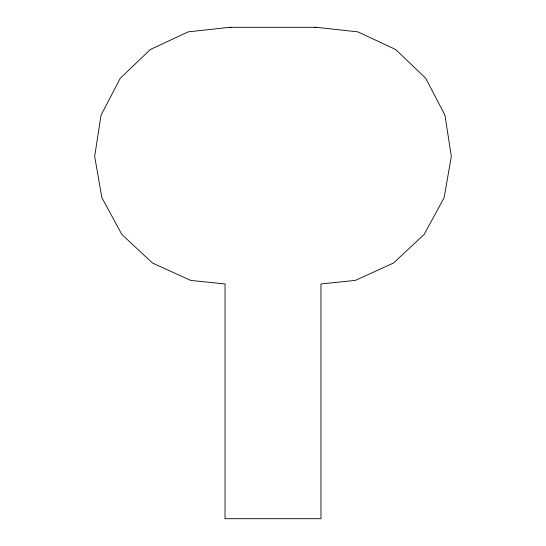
<?xml version="1.0" encoding="UTF-8"?>
<svg xmlns="http://www.w3.org/2000/svg" width="546" height="546" viewBox="0 0 546 546"><rect width="100%" height="100%" fill="white"/><g stroke="black" fill="none" stroke-linecap="round" stroke-linejoin="round"><path stroke-width="0.82" d="M314.653 27.655L316.291 27.3L357.821 31.873L395.625 49.474L425.723 78.255L444.963 115.199L451.324 156.429L444.144 197.618L424.167 234.439L393.495 263.035L355.35 280.398L320.966 283.961L320.966 518.7L225.034 518.7L225.034 283.961L190.65 280.398L152.505 263.035L121.833 234.439L101.856 197.618L94.676 156.429L101.037 115.199L120.277 78.255L150.375 49.474L188.179 31.873L229.709 27.3L316.291 27.3M229.709 27.3L231.347 27.655"/></g></svg>
